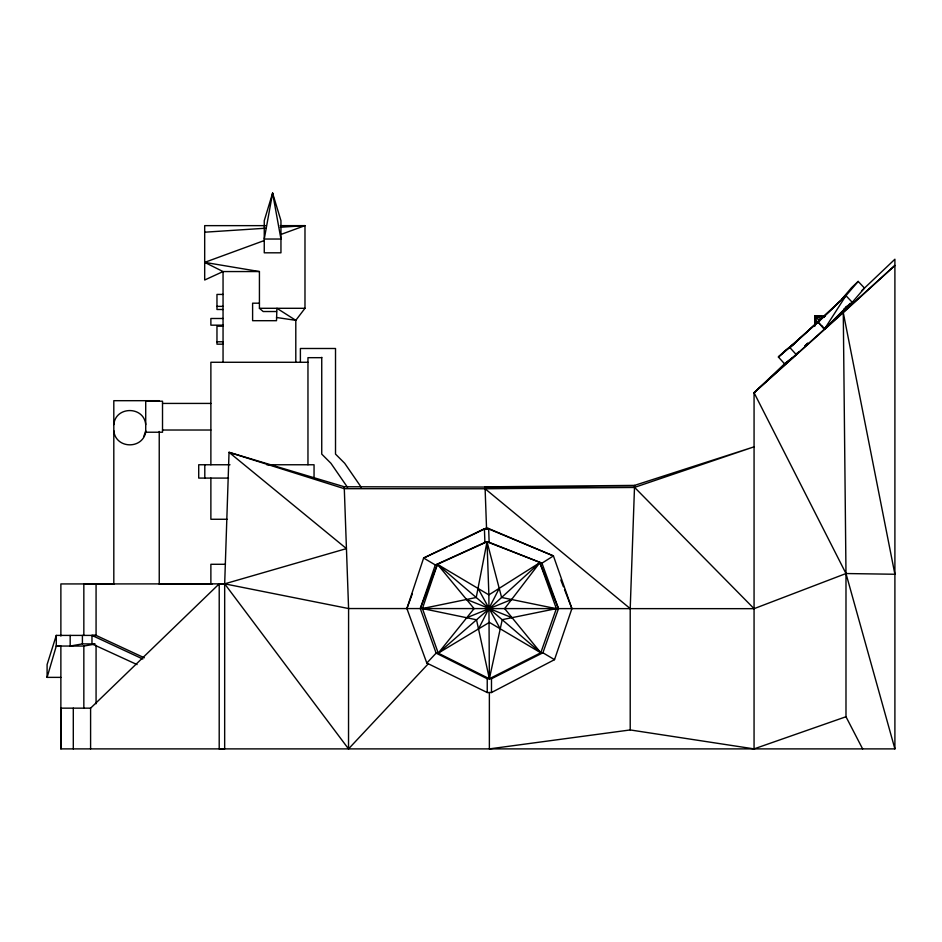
<?xml version="1.0" encoding="UTF-8"?>
<svg xmlns="http://www.w3.org/2000/svg" width="942" height="942" viewBox="0 0 942 942"><rect width="100%" height="100%" fill="white"/><g stroke="black" fill="none" stroke-linecap="round" stroke-linejoin="round"><path stroke-width="1.41" d="M60.877 677.369L47.1 677.369L47.1 664.581L56.284 635.403L96.072 635.403L144.303 657.799M56.284 635.403L56.284 646.047L47.1 677.369M861.624 290.784L894.9 259.238L894.9 748.89L60.865 748.89L60.877 646.047L56.284 646.047L83.838 646.047L94.706 644.14M60.877 636.062L60.877 583.934L113.829 583.922M70.179 635.403L70.179 646.047L82.413 643.904L94.706 643.904L91.975 643.904L91.975 635.403L96.072 635.403L96.072 583.875L83.838 583.934L83.838 635.403M73.299 748.89L73.299 708.16M82.413 643.904L82.413 635.403M83.838 708.16L83.838 646.047M90.597 748.89L90.597 708.16L219.215 583.84L224.679 583.84L348.587 608.544L754.071 608.673L845.987 573.537L894.9 574.255L843.278 312.662L894.9 265.456L754.071 392.708L754.059 748.89L630.21 729.944L489.369 748.89L489.369 692.523M96.072 703.78L96.072 645.364M145.716 432.225L145.716 401.221L162.519 401.221L162.519 432.225L145.716 432.225C142.195 449.758 115.525 448.745 113.817 430.765M219.215 583.84L219.203 748.89L224.667 748.89L224.679 583.84L229.036 452.313L344.23 486.755L634.567 487.379L754.059 446.838L634.567 485.389L485.048 486.849L486.531 528.05L553.425 555.921L571.9 608.614L554.52 659.647L491.488 692.523L487.238 692.523L426.82 663.062L406.897 608.544L423.629 558.029L484.412 528.709L488.651 528.556L553.425 555.921L541.944 563.175L488.38 542.333M300.392 362.27L300.392 348.493L335.517 348.493L335.517 454.103L344.701 463.287L361.328 487.403M307.963 464.759L307.963 357.677L321.74 357.677M321.74 357.301L321.74 454.103L330.925 463.287L347.551 487.403M427.939 664.134L348.528 748.89L348.587 608.544L344.23 486.755M814.795 326.026L815.018 315.982L825.168 316.194M814.712 325.967L815.018 315.982L824.733 316.465M630.21 729.944L630.21 608.614L634.567 485.389M259.427 303.194L252.609 303.194L252.609 320.692L276.512 320.692L276.924 308.293L295.8 320.339L295.8 362.27M554.52 659.647L542.91 652.782L540.779 652.782L476.228 597.487L487.026 541.791L501.603 597.463L558.5 609.121M556.381 608.614L540.779 652.782L489.369 678.746L502.239 619.671L556.381 608.614L539.825 562.668L488.874 594.873L489.369 678.746L438.242 653.147L436.122 653.136L426.82 663.062M484.412 528.709L488.651 528.556L484.412 528.709L484.906 542.451L435.322 564.965L420.297 608.544L436.122 653.136L487.238 678.746L491.488 678.746L542.91 652.782L558.5 608.614L541.944 563.175L489.145 542.298L484.906 542.298M113.817 424.607C115.477 405.896 144.055 405.896 145.716 424.607M143.796 436.57L145.716 430.765M485.683 542.404L437.441 564.305L422.416 608.544L438.242 653.147L489.369 622.391L540.779 652.782L504.641 608.614L539.825 562.668L558.5 608.614M406.897 608.544L412.349 593.731M420.297 608.544L437.441 564.305L488.874 594.873L487.026 541.791M792.728 357.772L784.556 363.824L778.386 357.006L818.08 322.129L845.951 295.67L858.174 281.411L864.485 288.075L852.263 302.323L832.61 321.257M499.26 588.303L478.512 628.915M826.052 326.862L824.486 329.076L818.08 322.129L845.951 295.67L852.263 302.323L824.486 329.076L821.836 325.897M280.269 225.644L304.984 225.644L304.984 308.293L295.8 320.339L276.512 317.489M842.03 298.885L851.509 287.734L858.174 281.411M894.9 748.89L845.987 573.537L754.059 392.72L784.556 363.824L796.249 354.616L789.902 347.598L845.951 295.67L824.486 329.076L850.237 303.312M807.647 343.171L804.751 346.267L807.836 343.394M789.902 347.598L818.292 321.646M539.825 562.668L489.369 608.614L438.242 653.147L474.085 608.614L437.441 564.305L435.322 564.965L423.629 558.029L446.885 547.172M754.059 392.72L843.278 312.662L845.987 573.537L845.987 716.744L862.625 748.89M844.091 309.294L848.342 305.549L845.834 306.986M844.067 309.058L848.342 305.549M795.484 354.38L798.722 351.99M449.534 545.901L486.531 528.05M511.624 599.501L466.737 617.74L422.416 608.544L476.228 597.487L437.441 564.305M276.512 311.531L263.171 311.531L259.427 308.293L259.427 271.555L223.054 271.555L204.685 262.371L264.255 240.551M280.952 234.44L304.984 225.644L280.269 227.257M754.059 748.89L845.987 716.744M204.685 232.203L265.738 228.211M348.528 748.89L224.679 583.84L346.444 548.609L229.036 452.313L344.289 488.674L485.106 488.768L634.567 487.379L754.071 608.673M60.865 748.89L60.877 708.16L90.632 708.16M265.738 225.644L204.685 225.644L204.685 280.01L223.054 271.555L223.054 362.27M223.054 294.422L216.966 294.422L216.966 309.494L223.054 309.494M216.966 306.362L223.054 306.362M259.427 308.293L304.984 308.293M223.054 318.49L210.878 318.49L210.878 325.167L223.054 325.167M223.054 326.203L216.966 326.203L216.966 344.171L223.054 344.171M216.966 341.793L223.054 341.793M307.963 362.27L210.878 362.27L210.878 464.759M159.233 400.691L113.805 400.691L113.817 583.981M162.519 403.423L210.878 403.423M162.519 430.023L210.878 430.023M230.001 464.759L198.715 464.759L198.715 478.089L228.529 478.089M266.774 464.759L314.051 464.759L314.051 478.089M227.057 519.266L210.878 519.266L210.878 478.089M225.468 564.282L210.878 564.282L210.878 583.863M83.838 583.934L225.468 583.863M159.245 583.91L212.115 583.958M815.513 324.272L815.018 315.982L824.344 317.36M204.685 262.371L259.427 271.555M466.737 617.74L476.522 619.801L489.369 678.746M512.095 617.716L466.584 599.43M817.161 322.976L815.018 315.982L821.459 318.914M91.975 643.904L137.049 664.581M91.975 635.403L142.819 659.011M485.106 488.768L630.21 608.614M818.08 322.129L824.438 329.147M815.018 315.982L819.587 321.104M478.041 588.361L500.237 628.82M560.808 579.966L563.446 586.784M564.505 589.515L571.9 608.614M488.651 528.556L489.145 542.298M491.488 678.746L491.488 692.523M487.238 678.746L487.238 692.523M204.803 464.759L204.803 478.089M159.233 431.471L159.245 583.969M272.603 193.11L264.255 239.032L280.952 239.032L272.603 193.11L264.255 220.663L264.255 252.809L280.952 252.809L280.952 220.663L272.603 193.11M784.992 350.754L778.386 357.006L794.53 343.383L784.992 350.754"/></g></svg>
